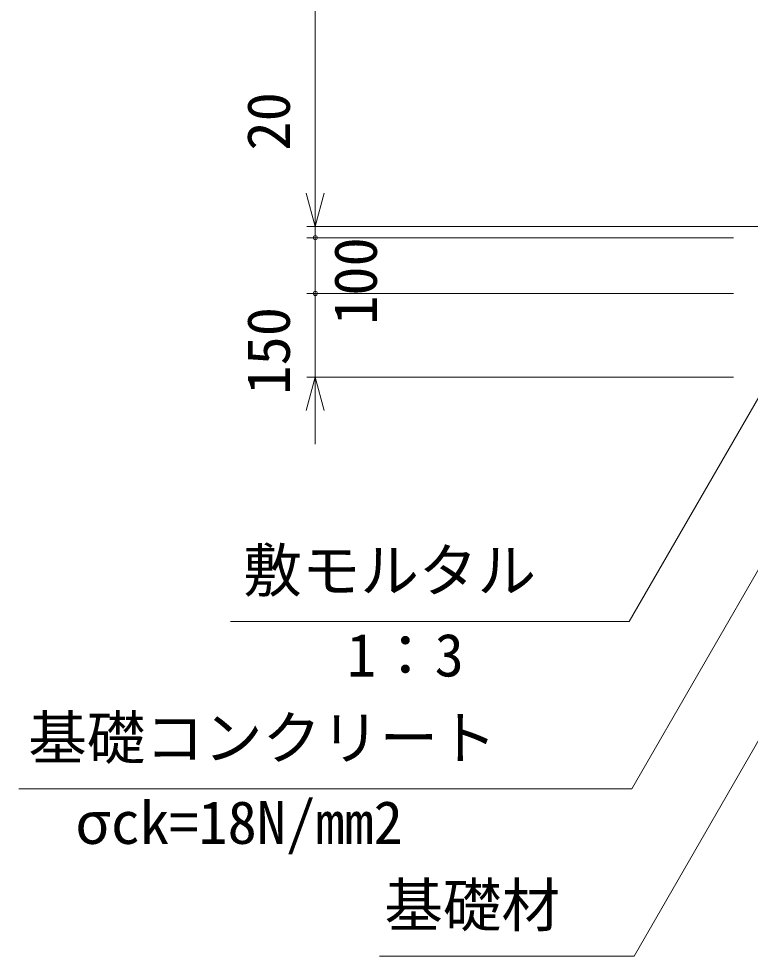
# Model space of a CAD drawing. Units: millimetres, scale not verified, with parts at other scales. Extents: x -1 to 252299, y 59402 to 118802.
# Drawn here: x 217306 to 221678, y 85822 to 91423 of the extents above; entities that cross this region are included whole.
import ezdxf
from ezdxf.enums import TextEntityAlignment as Align

# ---------------------------------------------------------------- set-up
doc = ezdxf.new("R2010")
doc.units = ezdxf.units.MM
doc.header["$LTSCALE"] = 300
for name, color, linetype, lineweight in [('0_2', 1, 'Continuous', 18), ('D-STR-DIM', 7, 'Continuous', 18), ('D-STR-HTXT', 7, 'Continuous', 18)]:
    doc.layers.add(name, color=color, linetype=linetype, lineweight=lineweight)
doc.styles.add('ＭＳ ゴシック', font='')
doc.styles.get('ＭＳ ゴシック').set_extended_font_data('MS Gothic')

msp = doc.modelspace()

# ---------------------------------------------------------------- linework, layer by layer
at = {"layer": '0_2'}
for p, q in [((219078.5, 90181.4), (219024.9, 90381.4)), ((219078.5, 90181.4), (219024.9, 90381.4)), ((219132.1, 90381.4), (219078.5, 90181.4)), ((219078.5, 90181.4), (219078.5, 90381.4)), ((219132.1, 90381.4), (219078.5, 90181.4)), ((219078.5, 90181.4), (219078.5, 90381.4)), ((219024.9, 89081.4), (219078.5, 89281.4)), ((219078.5, 89281.4), (219132.1, 89081.4)), ((219078.5, 89281.4), (219078.5, 89081.4))]:
    msp.add_line(p, q, dxfattribs=at)
for centre, start, end in [((219078.5, 90114.7), 90, 270), ((219078.5, 90114.7), 90, 270), ((219078.5, 90114.7), 270, 90), ((219078.5, 90114.7), 270, 90), ((219078.5, 89781.4), 90, 270), ((219078.5, 89781.4), 90, 270), ((219078.5, 89781.4), 270, 90), ((219078.5, 89781.4), 270, 90)]:
    msp.add_arc(centre, 12.5, start, end, dxfattribs=at)
at = {"layer": 'D-STR-DIM'}
for p, q in [((219078.5, 99981.4), (219078.5, 90381.4)), ((219078.5, 90381.4), (219078.5, 91147.1)), ((221911.8, 90181.4), (219028.5, 90181.4)), ((221911.8, 90181.4), (219028.5, 90181.4)), ((219078.5, 90114.7), (219078.5, 90181.4)), ((221578.5, 90114.7), (219028.5, 90114.7)), ((221578.5, 90114.7), (219028.5, 90114.7)), ((219078.5, 89781.4), (219078.5, 90114.7)), ((219078.5, 90114.7), (219078.5, 89914.7)), ((219078.5, 89781.4), (219078.5, 89981.4)), ((221578.5, 89781.4), (219028.5, 89781.4)), ((221578.5, 89781.4), (219028.5, 89781.4)), ((219078.5, 89281.4), (219078.5, 89781.4)), ((221578.5, 89281.4), (219028.5, 89281.4)), ((219078.5, 89081.4), (219078.5, 88881.4))]:
    msp.add_line(p, q, dxfattribs=at)
at = {"layer": 'D-STR-HTXT'}
for p, q in [((222210.1, 89994.9), (220955.4, 87821.7)), ((222702.1, 89820.7), (220970.1, 86821.7)), ((222998.2, 89319), (220984.9, 85821.7)), ((220955.4, 87821.7), (218571.2, 87821.7)), ((220970.1, 86821.7), (217306.1, 86821.7)), ((220984.9, 85821.7), (219462.1, 85821.7))]:
    msp.add_line(p, q, dxfattribs=at)

# ---------------------------------------------------------------- texts
at = {"layer": 'D-STR-DIM', "color": 1, "style": 'ＭＳ ゴシック'}
for s, p in [('20', (219003.5, 90635)), ('100', (219523.6, 89593.6)), ('150', (219003.5, 89176.9))]:
    msp.add_text(s, height=256.6, rotation=90, dxfattribs=at).set_placement(p, align=Align.BOTTOM_LEFT)
at = {"layer": 'D-STR-HTXT', "color": 1, "style": 'ＭＳ ゴシック'}
for s, p in [('敷モルタル', (218648, 87921.7)), ('1：3', (219267.5, 87416)), ('基礎コンクリート', (217363, 86921.7)), ('σck=18N/mm2', (217643.7, 86416)), ('基礎材', (219491.5, 85921.7))]:
    msp.add_text(s, height=256.6, dxfattribs=at).set_placement(p, align=Align.BOTTOM_LEFT)

doc.saveas('drawing.dxf')
